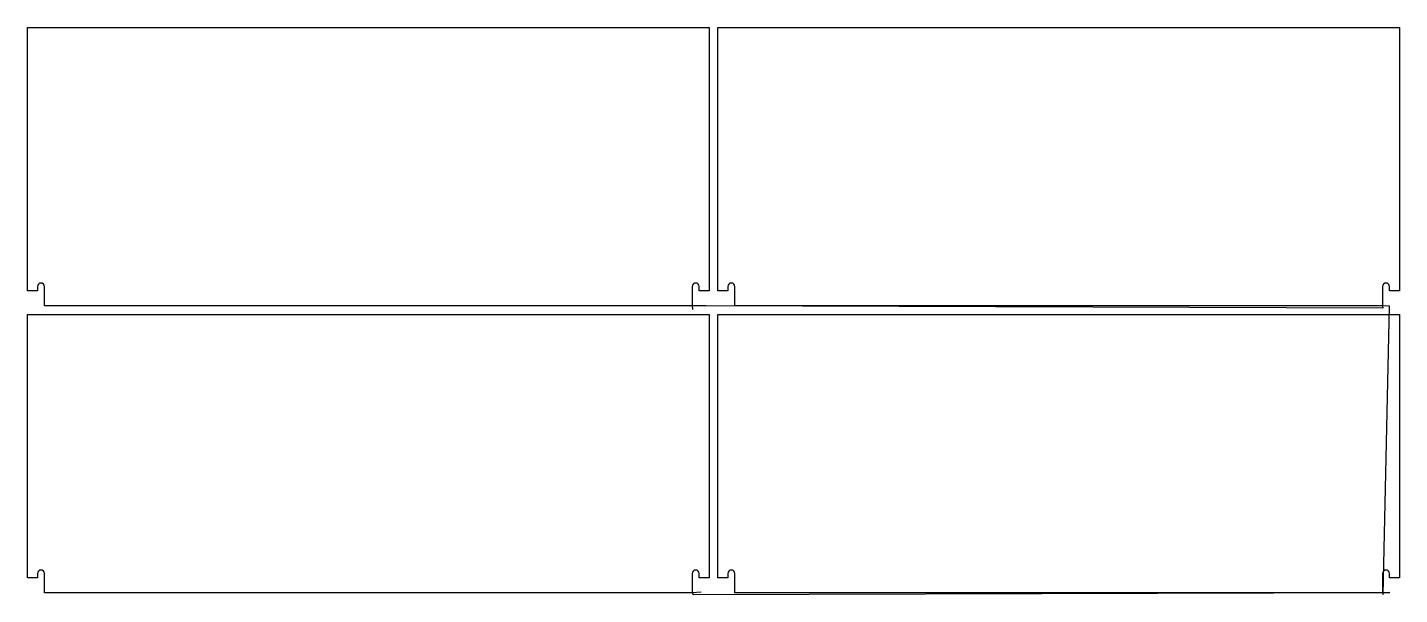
# Model space of a CAD drawing. Header units: metres. Extents: x 8 to 4461, y 2 to 1844.
import ezdxf

# ---------------------------------------------------------------- set-up
doc = ezdxf.new("R2010")
doc.units = ezdxf.units.M

msp = doc.modelspace()

# ---------------------------------------------------------------- linework, layer by layer
at = {"layer": 'TOOL_0'}
for p, q in [((8.001, 988.983), (8.001, 1844.233)), ((8.001, 1844.233), (2220.501, 1844.233)), ((2220.501, 1844.233), (2220.501, 988.983)), ((2248.725, 988.983), (2248.725, 1844.233)), ((2248.725, 1844.233), (4461.225, 1844.233)), ((4461.225, 1844.233), (4461.225, 988.983)), ((40.501, 988.983), (8.001, 988.983)), ((40.501, 1002.733), (40.501, 988.983)), ((63.001, 940.233), (63.001, 1002.733)), ((2165.501, 1002.733), (2165.501, 940.233)), ((2188.001, 988.983), (2188.001, 1002.733)), ((2220.501, 988.983), (2188.001, 988.983)), ((2281.225, 988.983), (2248.725, 988.983)), ((2281.225, 1002.733), (2281.225, 988.983)), ((2303.725, 940.233), (2303.725, 1002.733)), ((4406.225, 1002.733), (4406.225, 940.233)), ((4428.725, 988.983), (4428.725, 1002.733)), ((4461.225, 988.983), (4428.725, 988.983)), ((2165.501, 940.233), (63.001, 940.233)), ((2210.259, 939.957), (2165.501, 940.233)), ((2165.501, 940.233), (2166.289, 928.5)), ((4406.984, 932.411), (2210.259, 939.957)), ((4406.225, 940.233), (2303.725, 940.233)), ((4428.317, 938.752), (4406.225, 940.233)), ((4406.225, 940.233), (4406.984, 932.411)), ((4407.551, 2.054), (4428.317, 938.752)), ((8, 56.751), (8, 912.001)), ((8, 912.001), (2220.5, 912.001)), ((2220.5, 912.001), (2220.5, 56.751)), ((2248.725, 56.751), (2248.725, 912.001)), ((2248.725, 912.001), (4461.225, 912.001)), ((4461.225, 912.001), (4461.225, 56.751)), ((40.5, 56.751), (8, 56.751)), ((40.5, 70.501), (40.5, 56.751)), ((63, 8.001), (63, 70.501)), ((2165.5, 70.501), (2165.5, 8.001)), ((2188, 56.751), (2188, 70.501)), ((2220.5, 56.751), (2188, 56.751)), ((2281.225, 56.751), (2248.725, 56.751)), ((2281.225, 70.501), (2281.225, 56.751)), ((2303.725, 8.001), (2303.725, 70.501)), ((4406.225, 70.501), (4406.225, 8.001)), ((4428.725, 56.751), (4428.725, 70.501)), ((4461.225, 56.751), (4428.725, 56.751)), ((2165.5, 8.001), (63, 8.001)), ((2194.654, 10.243), (2165.5, 8.001)), ((2165.5, 8.001), (2168.343, 2.535)), ((2168.343, 2.535), (4429.329, 8.417)), ((4406.225, 8.001), (2303.725, 8.001)), ((4429.329, 8.417), (4406.225, 8.001)), ((4406.225, 8.001), (4407.551, 2.054))]:
    msp.add_line(p, q, dxfattribs=at)
for centre in [(51.751, 1002.733), (2176.751, 1002.733), (2292.475, 1002.733), (4417.475, 1002.733), (51.75, 70.501), (2176.75, 70.501), (2292.475, 70.501), (4417.475, 70.501)]:
    msp.add_arc(centre, 11.25, 0, 180, dxfattribs=at)

doc.saveas('drawing.dxf')
